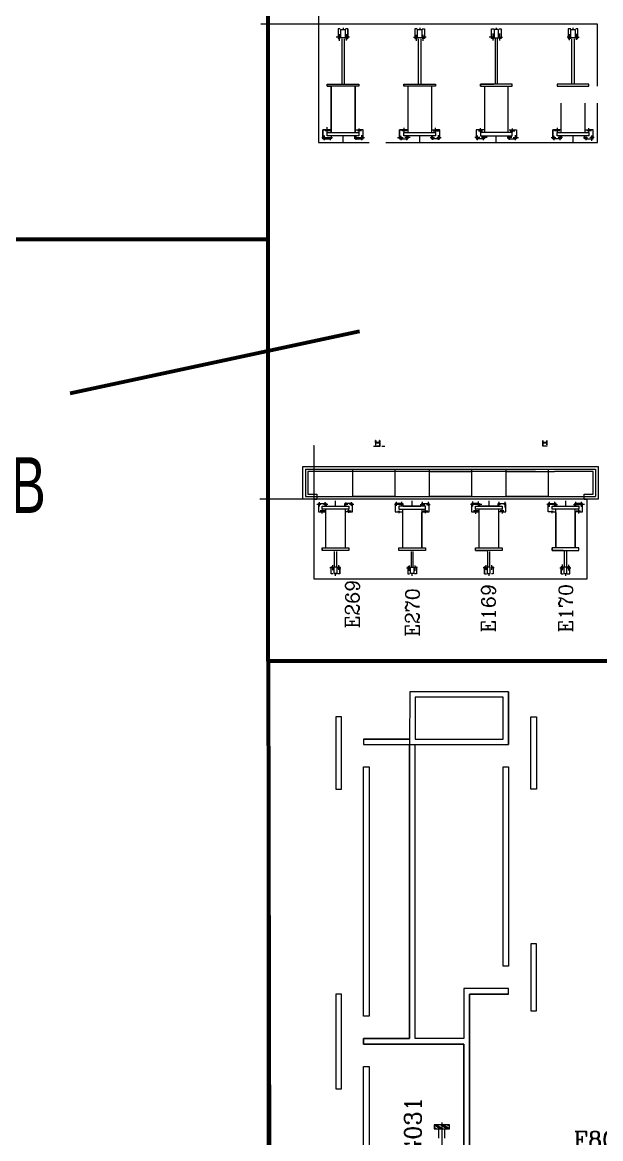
# Model space of a CAD drawing. Extents: x -57244 to 324435, y 15553 to 159369.
# Drawn here: x 9975 to 30726, y 47925 to 87991 of the extents above; entities that cross this region are included whole.
import ezdxf

# ---------------------------------------------------------------- set-up
doc = ezdxf.new("R2010")
doc.units = 0
doc.header["$LTSCALE"] = 2000
doc.header["$MEASUREMENT"] = 0
doc.linetypes.add('DASHDOT', pattern=[1, 0.5, -0.25, 0, -0.25])
doc.layers.add('AREE PDL', color=7, linetype='CONTINUOUS', lineweight=100)
doc.layers.add('BASE', color=253, linetype='CONTINUOUS')
doc.layers.add('SCRITTE', color=7, linetype='CONTINUOUS')
doc.styles.add('ROMANC', font='ROMANC', dxfattribs={"height": 0.2})
doc.styles.add('TXT', font='TXT', dxfattribs={"height": 0.2})

msp = doc.modelspace()

# ---------------------------------------------------------------- linework, layer by layer
at = {"layer": 'AREE PDL'}
for p, q in [((18795, 65061), (18797, 90066)), ((-17027, 80203), (18793, 80208)), ((11693, 74681), (22076, 76906)), ((32332, 65062), (18795, 65061)), ((18795, 65061), (18868, 24078))]:
    msp.add_line(p, q, dxfattribs=at)
at = {"layer": 'BASE', "linetype": 'Continuous'}
for p, q in [((18801, 96100), (18792, 84033)), ((20607, 87923), (18537, 87923)), ((21657, 87753), (21657, 87413)), ((24407, 87753), (24407, 87413)), ((27157, 87753), (27157, 87413)), ((29907, 87413), (29907, 87753)), ((21346, 87453), (21346, 87413)), ((21442, 87396), (21442, 85769)), ((21522, 87396), (21522, 85769)), ((24096, 87413), (24096, 87453)), ((24192, 85769), (24192, 87396)), ((24272, 87396), (24272, 85769)), ((26846, 87453), (26846, 87413)), ((26942, 87396), (26942, 85769)), ((27022, 85769), (27022, 87396)), ((29596, 87453), (29596, 87413)), ((29692, 85769), (29692, 87396)), ((29772, 87396), (29772, 85769)), ((23662, 85768), (23662, 85698)), ((29162, 85768), (29162, 85698)), ((20912, 85698), (21022, 85698)), ((21052, 84052), (21052, 85679)), ((21052, 85679), (21052, 84052)), ((21912, 85679), (21912, 84052)), ((21912, 84052), (21912, 85679)), ((22052, 85698), (21926, 85698)), ((23802, 85679), (23802, 84052)), ((24662, 85679), (24662, 84052)), ((26552, 85679), (26552, 84052)), ((27412, 84052), (27412, 85679)), ((29302, 85094), (29302, 84052)), ((30162, 85094), (30162, 84052)), ((30162, 85094), (30162, 84052)), ((30607, 83673), (30607, 85094)), ((22041, 84133), (22041, 84094)), ((22063, 84133), (22063, 84093)), ((22151, 83853), (22151, 83813)), ((24681, 83853), (24681, 83813)), ((24791, 84094), (24791, 84133)), ((27431, 83813), (27431, 83853)), ((27541, 84133), (27541, 84094)), ((27563, 84133), (27563, 84093)), ((30181, 83813), (30181, 83853)), ((30291, 84094), (30291, 84133)), ((30313, 84093), (30313, 84133)), ((28798, 72960), (28798, 72906)), ((22579, 72774), (22649, 72774)), ((22647, 72798), (22647, 72773)), ((22649, 72906), (22802, 72906)), ((22719, 72906), (22649, 72906)), ((22719, 72906), (22655, 72906)), ((22805, 72774), (22655, 72774)), ((22789, 72906), (22725, 72906)), ((22797, 72773), (22797, 72888)), ((28647, 72888), (28647, 72774)), ((28797, 72774), (28797, 72798)), ((20137, 71953), (22322, 71953)), ((20137, 71953), (20137, 70973)), ((22355, 71868), (21837, 71868)), ((28384, 71868), (23072, 71868)), ((28384, 71868), (23072, 71868)), ((23337, 71868), (23072, 71868)), ((23105, 71953), (28351, 71953)), ((23118, 72048), (28339, 72048)), ((23118, 72048), (29116, 72048)), ((23372, 71868), (23327, 71868)), ((24587, 71868), (26087, 71868)), ((26129, 71868), (26084, 71868)), ((27337, 71868), (29071, 71868)), ((29104, 71953), (30537, 71953)), ((30537, 71953), (30537, 70973)), ((20137, 70973), (30537, 70973)), ((20437, 70873), (18495, 70873)), ((30137, 70873), (20537, 70873)), ((20648, 70723), (20648, 70683)), ((20826, 70723), (20826, 70683)), ((20848, 70723), (20848, 70683)), ((23398, 70683), (23398, 70723)), ((23576, 70723), (23576, 70683)), ((23598, 70723), (23598, 70683)), ((23644, 70623), (24276, 70623)), ((26148, 70683), (26148, 70723)), ((26326, 70723), (26326, 70683)), ((26348, 70723), (26348, 70683)), ((27033, 70623), (26401, 70623)), ((28898, 70683), (28898, 70723)), ((29076, 70683), (29076, 70723)), ((29098, 70683), (29098, 70723)), ((20862, 69137), (20862, 70493)), ((20862, 69137), (20862, 70403)), ((21562, 70493), (21562, 69137)), ((21562, 70403), (21562, 69137)), ((23476, 70423), (23476, 70463)), ((23612, 70493), (23612, 69137)), ((24312, 70493), (24312, 69137)), ((24312, 69137), (24312, 70403)), ((26226, 70463), (26226, 70423)), ((26362, 69137), (26362, 70493)), ((27062, 70493), (27062, 69137)), ((28976, 70423), (28976, 70463)), ((29112, 69137), (29112, 70493)), ((29112, 70403), (29112, 69137)), ((29812, 69137), (29812, 70493)), ((29812, 70403), (29812, 69137)), ((20737, 69133), (20737, 69033)), ((21172, 68459), (21172, 69001)), ((21252, 69001), (21252, 68459)), ((21687, 69133), (21687, 69033)), ((23487, 69133), (23598, 69133)), ((23922, 69001), (23922, 68459)), ((24002, 68459), (24002, 69001)), ((26237, 69133), (26355, 69133)), ((26237, 69033), (26672, 69033)), ((26672, 68459), (26672, 69001)), ((26752, 68459), (26752, 69001)), ((27187, 69033), (26762, 69033)), ((27079, 69133), (27187, 69133)), ((29422, 69001), (29422, 68459)), ((29502, 69001), (29502, 68459)), ((21157, 68433), (21157, 68414)), ((21248, 68213), (21158, 68213)), ((21293, 68453), (21306, 68453)), ((21367, 68193), (21367, 68453)), ((24005, 68213), (23915, 68213)), ((26867, 68453), (26867, 68193)), ((29519, 68453), (29556, 68453)), ((29617, 68193), (29617, 68453)), ((27422, 63967), (24072, 63967)), ((27422, 63967), (27422, 62067)), ((22222, 62267), (23870, 62267)), ((22222, 62067), (23870, 62067)), ((24913, 48257), (24913, 47940)), ((25132, 47940), (25132, 48257))]:
    msp.add_line(p, q, dxfattribs=at)
at = {"layer": 'BASE', "linetype": 'DASHDOT'}
for p, q in [((21482, 87796), (21482, 87758)), ((24232, 87796), (24232, 87758)), ((26982, 87796), (26982, 87758)), ((29732, 87796), (29732, 87758)), ((21384, 87453), (21237, 87453)), ((21357, 87323), (21357, 87565)), ((21713, 87453), (21565, 87453)), ((21607, 87340), (21607, 87565)), ((24014, 87453), (24141, 87453)), ((24107, 87546), (24107, 87321)), ((24464, 87453), (24322, 87453)), ((24357, 87328), (24357, 87546)), ((26898, 87453), (26730, 87453)), ((26857, 87588), (26857, 87344)), ((27079, 87453), (27202, 87453)), ((27107, 87344), (27107, 87588)), ((29655, 87453), (29519, 87453)), ((29607, 87346), (29607, 87565)), ((29835, 87453), (29950, 87453)), ((29857, 87358), (29857, 87583)), ((20912, 84052), (20912, 84230)), ((22052, 84185), (22052, 84052)), ((23662, 84200), (23662, 84052)), ((24802, 84052), (24802, 84200)), ((26412, 84052), (26412, 84197)), ((27552, 84184), (27552, 84052)), ((29162, 84202), (29162, 84052)), ((30302, 84052), (30302, 84192)), ((20721, 83853), (20874, 83853)), ((20802, 83933), (20802, 83763)), ((21022, 84093), (20838, 84093)), ((20846, 83853), (21098, 83853)), ((21022, 83826), (21022, 83766)), ((21482, 83690), (21482, 83916)), ((21884, 83853), (22151, 83853)), ((21942, 83905), (21942, 83770)), ((22141, 84093), (21999, 84093)), ((22135, 83853), (22247, 83853)), ((22162, 83763), (22162, 83944)), ((23439, 83853), (23639, 83853)), ((23552, 83922), (23552, 83760)), ((23767, 84093), (23594, 84093)), ((23885, 83853), (23697, 83853)), ((23772, 83762), (23772, 83916)), ((24232, 83690), (24232, 83916)), ((24605, 83853), (24766, 83853)), ((24692, 83916), (24692, 83774)), ((24721, 84093), (24925, 84093)), ((24846, 83853), (24999, 83853)), ((24912, 83776), (24912, 83940)), ((26391, 83853), (26216, 83853)), ((26302, 83757), (26302, 83925)), ((26338, 84093), (26492, 84093)), ((26652, 83853), (26452, 83853)), ((26522, 83763), (26522, 83916)), ((26982, 83690), (26982, 83916)), ((27534, 83853), (27370, 83853)), ((27442, 83916), (27442, 83769)), ((27478, 84093), (27649, 84093)), ((27588, 83853), (27772, 83853)), ((27662, 83938), (27662, 83765)), ((28952, 83853), (29123, 83853)), ((29052, 83763), (29052, 83920)), ((29262, 84093), (29069, 84093)), ((29352, 83853), (29196, 83853)), ((29272, 83763), (29272, 83916)), ((29732, 83916), (29732, 83690)), ((30106, 83853), (30254, 83853)), ((30192, 83916), (30192, 83758)), ((30396, 84093), (30235, 84093)), ((30498, 83853), (30340, 83853)), ((30412, 83742), (30412, 83932)), ((20688, 70683), (20542, 70683)), ((20637, 70616), (20637, 70775)), ((20939, 70683), (20776, 70683)), ((20837, 70628), (20837, 70775)), ((21212, 70628), (21212, 70816)), ((21656, 70683), (21520, 70683)), ((21587, 70628), (21587, 70753)), ((21873, 70683), (21713, 70683)), ((21787, 70640), (21787, 70766)), ((23574, 70683), (23324, 70683)), ((23387, 70787), (23387, 70643)), ((23645, 70683), (23547, 70683)), ((23587, 70643), (23587, 70787)), ((23962, 70628), (23962, 70816)), ((24251, 70683), (24413, 70683)), ((24337, 70629), (24337, 70780)), ((24474, 70683), (24613, 70683)), ((24537, 70780), (24537, 70640)), ((26306, 70683), (26056, 70683)), ((26137, 70619), (26137, 70790)), ((26465, 70683), (26297, 70683)), ((26337, 70628), (26337, 70790)), ((26712, 70816), (26712, 70628)), ((27135, 70683), (27049, 70683)), ((27087, 70628), (27087, 70787)), ((27316, 70683), (27253, 70683)), ((27287, 70784), (27287, 70584)), ((29080, 70683), (28794, 70683)), ((28887, 70603), (28887, 70776)), ((29047, 70683), (29172, 70683)), ((29087, 70628), (29087, 70776)), ((29462, 70816), (29462, 70628)), ((29756, 70683), (30003, 70683)), ((29837, 70628), (29837, 70776)), ((30144, 70683), (30003, 70683)), ((30037, 70600), (30037, 70776)), ((20827, 70463), (20660, 70463)), ((20737, 70365), (20737, 70493)), ((21628, 70463), (21775, 70463)), ((21687, 70387), (21687, 70493)), ((23487, 70403), (23487, 70376)), ((24359, 70463), (24529, 70463)), ((24437, 70377), (24437, 70493)), ((26326, 70463), (26166, 70463)), ((26237, 70493), (26237, 70353)), ((27251, 70463), (27118, 70463)), ((27187, 70493), (27187, 70366)), ((28987, 70372), (28987, 70403)), ((29842, 70463), (30006, 70463)), ((29937, 70360), (29937, 70493)), ((29357, 68334), (29357, 68534)), ((29567, 68516), (29567, 68322)), ((21113, 68413), (21006, 68413)), ((21107, 68508), (21107, 68323)), ((21212, 68128), (21212, 68188)), ((21293, 68413), (21401, 68413)), ((21317, 68507), (21317, 68336)), ((23756, 68413), (23870, 68413)), ((23857, 68500), (23857, 68309)), ((23962, 68128), (23962, 68188)), ((24151, 68413), (24050, 68413)), ((24067, 68309), (24067, 68500)), ((26627, 68413), (26506, 68413)), ((26607, 68503), (26607, 68335)), ((26712, 68188), (26712, 68128)), ((26901, 68413), (26807, 68413)), ((26817, 68341), (26817, 68503)), ((29256, 68413), (29384, 68413)), ((29462, 68188), (29462, 68128)), ((29519, 68413), (29651, 68413)), ((25026, 48509), (25026, 46555))]:
    msp.add_line(p, q, dxfattribs=at)
at = {"layer": 'BASE', "linetype": 'Continuous'}
for points in [[(20607, 89338), (20607, 89356), (20607, 87923)], [(30607, 85694), (30607, 87923), (20607, 87923), (20607, 83673), (22425, 83673)], [(30607, 85694), (30607, 87923), (20607, 87923), (20607, 83673)], [(21384, 87753), (21307, 87753), (21307, 87413), (21346, 87413), (21346, 87453)], [(21618, 87453), (21618, 87413), (21657, 87413), (21657, 87753), (21565, 87753)], [(24141, 87753), (24057, 87753), (24057, 87413), (24096, 87413), (24096, 87453)], [(24322, 87753), (24407, 87753), (24407, 87413), (24368, 87413), (24368, 87453)], [(26846, 87453), (26846, 87413), (26807, 87413), (26807, 87753), (26898, 87753)], [(27079, 87753), (27157, 87753), (27157, 87413), (27118, 87413), (27118, 87453)], [(29655, 87753), (29557, 87753), (29557, 87413), (29596, 87413), (29596, 87453)], [(29868, 87453), (29868, 87413), (29907, 87413), (29907, 87753), (29835, 87753)], [(21384, 87413), (21368, 87413), (21368, 87453)], [(21565, 87413), (21596, 87413), (21596, 87453)], [(24118, 87453), (24118, 87413), (24141, 87413)], [(24346, 87453), (24346, 87413), (24322, 87413)], [(26868, 87453), (26868, 87413), (26898, 87413)], [(27079, 87413), (27096, 87413), (27096, 87453)], [(29655, 87413), (29618, 87413), (29618, 87453)], [(29835, 87413), (29846, 87413), (29846, 87453)], [(26412, 85698), (26412, 85768), (26898, 85768)], [(27552, 85698), (27552, 85768), (27033, 85768)], [(23012, 83673), (30607, 83673), (30607, 85094)], [(20901, 84093), (20901, 84133), (20762, 84133), (20762, 83813), (20791, 83813), (20791, 83853)], [(20791, 83853), (20791, 83813), (20762, 83813), (20762, 84133), (20901, 84133)], [(20813, 83853), (20813, 83813), (21011, 83813), (21011, 83853)], [(20813, 83853), (20813, 83813), (21011, 83813), (21011, 83853)], [(21022, 84133), (20923, 84133), (20923, 84093)], [(20923, 84093), (20923, 84133), (21022, 84133)], [(21062, 83916), (21062, 83813), (21033, 83813), (21033, 83853)], [(21062, 83916), (21062, 83813), (21033, 83813), (21033, 83853)], [(21931, 83853), (21931, 83813), (21902, 83813), (21902, 83916)], [(21926, 84133), (22041, 84133), (22041, 84094)], [(21953, 83852), (21953, 83813), (22151, 83813), (22151, 83853)], [(22173, 83853), (22173, 83813), (22202, 83813), (22202, 84133), (22063, 84133), (22063, 84093)], [(23651, 84093), (23651, 84133), (23512, 84133), (23512, 83813), (23541, 83813), (23541, 83853)], [(23541, 83853), (23541, 83813), (23512, 83813), (23512, 84133), (23651, 84133)], [(23563, 83853), (23563, 83813), (23761, 83813), (23761, 83853)], [(23563, 83853), (23563, 83813), (23761, 83813), (23761, 83853)], [(23673, 84093), (23673, 84133), (23779, 84133)], [(23779, 84133), (23673, 84133), (23673, 84093)], [(23812, 83916), (23812, 83813), (23783, 83813)], [(23783, 83853), (23783, 83813), (23812, 83813), (23812, 83916)], [(24652, 83916), (24652, 83813), (24681, 83813), (24681, 83853)], [(24683, 84133), (24791, 84133), (24791, 84094)], [(24901, 83853), (24901, 83813), (24703, 83813), (24703, 83852)], [(24923, 83853), (24923, 83813), (24952, 83813), (24952, 84133), (24813, 84133), (24813, 84093)], [(26401, 84133), (26262, 84133), (26262, 83813), (26291, 83813), (26291, 83853)], [(26401, 84093), (26401, 84133), (26262, 84133), (26262, 83813), (26291, 83813), (26291, 83853)], [(26511, 83853), (26511, 83813), (26313, 83813), (26313, 83853)], [(26511, 83853), (26511, 83813), (26313, 83813), (26313, 83853)], [(26536, 84133), (26423, 84133), (26423, 84093)], [(26536, 84133), (26423, 84133), (26423, 84093)], [(26562, 83916), (26562, 83813), (26533, 83813)], [(26562, 83916), (26562, 83813), (26533, 83813), (26533, 83853)], [(27431, 83853), (27431, 83813), (27402, 83813), (27402, 83916)], [(27440, 84133), (27541, 84133), (27541, 84094)], [(27453, 83852), (27453, 83813), (27651, 83813), (27651, 83853)], [(27563, 84093), (27563, 84133), (27702, 84133), (27702, 83813), (27673, 83813), (27673, 83853)], [(29041, 83853), (29041, 83813), (29012, 83813), (29012, 84133), (29151, 84133), (29151, 84093)], [(29151, 84133), (29012, 84133), (29012, 83813), (29041, 83813), (29041, 83853)], [(29261, 83853), (29261, 83813), (29063, 83813), (29063, 83853)], [(29261, 83853), (29261, 83813), (29063, 83813), (29063, 83853)], [(29293, 84133), (29173, 84133), (29173, 84093)], [(29293, 84133), (29173, 84133), (29173, 84093)], [(29312, 83916), (29312, 83813), (29283, 83813)], [(29312, 83916), (29312, 83813), (29283, 83813), (29283, 83853)], [(30181, 83853), (30181, 83813), (30152, 83813), (30152, 83916)], [(30197, 84133), (30291, 84133), (30291, 84094)], [(30203, 83852), (30203, 83813), (30401, 83813), (30401, 83853)], [(30423, 83853), (30423, 83813), (30452, 83813), (30452, 84133), (30313, 84133), (30313, 84093)], [(22646, 72906), (22646, 72983), (22655, 72983), (22655, 72906), (22789, 72906), (22789, 72983), (22798, 72983), (22798, 72906)], [(28646, 72906), (28798, 72906), (28798, 72906), (28798, 72960)], [(28798, 72906), (28798, 72983), (28789, 72983), (28789, 72906)], [(20437, 72786), (20437, 72804), (20437, 70873)], [(22797, 72773), (22797, 72888), (22797, 72773), (22647, 72773), (22647, 72798)], [(22875, 72774), (22882, 72774), (22980, 72774)], [(28797, 72798), (28797, 72774), (28647, 72774), (28647, 72888)], [(22355, 71868), (20217, 71868), (20217, 71053), (20537, 71053), (20537, 70873), (20037, 70873), (20037, 72048), (22308, 72048)], [(23072, 71868), (20217, 71868), (20217, 71053), (20537, 71053), (20537, 70873), (20037, 70873), (20037, 72048), (23118, 72048)], [(23105, 71953), (23337, 71953), (23337, 70973), (21837, 70973), (21837, 71953), (23105, 71953)], [(28837, 71953), (28837, 70973), (27337, 70973), (27337, 71953), (29104, 71953)], [(29116, 72048), (30637, 72048), (30637, 70873), (30137, 70873), (30137, 71053), (30457, 71053), (30457, 71868), (29071, 71868)], [(29116, 72048), (30637, 72048), (30637, 70873), (30137, 70873), (30137, 71053), (30457, 71053), (30457, 71868), (29071, 71868)], [(30237, 68023), (30237, 70873), (20437, 70873), (20437, 68023)], [(20537, 70873), (20537, 70873), (20437, 70873), (20537, 70873), (20537, 70873), (20537, 70873), (20480, 70873)], [(20537, 70900), (20537, 70873), (20480, 70873)], [(20626, 70683), (20626, 70723), (20597, 70723), (20597, 70423), (20726, 70423), (20726, 70463)], [(20648, 70683), (20648, 70723), (20826, 70723), (20826, 70683)], [(20877, 70719), (20877, 70723), (20848, 70723), (20848, 70719)], [(20848, 70683), (20848, 70723), (20877, 70723), (20877, 70628)], [(21576, 70683), (21576, 70723), (21547, 70723), (21547, 70628)], [(21547, 70628), (21547, 70723), (21576, 70723), (21576, 70683)], [(21776, 70683), (21776, 70723), (21598, 70723), (21598, 70683)], [(21776, 70723), (21598, 70723), (21598, 70683)], [(21698, 70423), (21827, 70423), (21827, 70723), (21798, 70723), (21798, 70683)], [(21698, 70463), (21698, 70423), (21827, 70423), (21827, 70723), (21798, 70723), (21798, 70683)], [(21827, 70719), (21827, 70723), (21798, 70723), (21798, 70719)], [(23376, 70683), (23376, 70723), (23347, 70723), (23347, 70423), (23476, 70423), (23476, 70463)], [(23576, 70683), (23576, 70723), (23398, 70723), (23398, 70683)], [(23598, 70683), (23598, 70723), (23627, 70723), (23627, 70628)], [(24326, 70683), (24326, 70723), (24297, 70723), (24297, 70628)], [(24326, 70683), (24326, 70723), (24297, 70723), (24297, 70628)], [(24348, 70683), (24348, 70723), (24526, 70723), (24526, 70683)], [(24348, 70683), (24348, 70723), (24526, 70723), (24526, 70683)], [(24448, 70463), (24448, 70423), (24577, 70423), (24577, 70723), (24548, 70723), (24548, 70683)], [(24448, 70463), (24448, 70423), (24577, 70423), (24577, 70723), (24548, 70723), (24548, 70683)], [(26126, 70719), (26126, 70723), (26097, 70723), (26097, 70719)], [(26126, 70683), (26126, 70723), (26097, 70723), (26097, 70423), (26226, 70423), (26226, 70463)], [(26326, 70683), (26326, 70723), (26148, 70723), (26148, 70683)], [(26348, 70683), (26348, 70723), (26377, 70723), (26377, 70628)], [(27047, 70628), (27047, 70723), (27076, 70723), (27076, 70683)], [(27076, 70723), (27047, 70723), (27047, 70628)], [(27098, 70683), (27098, 70723), (27276, 70723), (27276, 70683)], [(27098, 70683), (27098, 70723), (27276, 70723)], [(27198, 70463), (27198, 70423), (27327, 70423), (27327, 70723), (27298, 70723), (27298, 70683)], [(27198, 70463), (27198, 70423), (27327, 70423), (27327, 70723), (27298, 70723), (27298, 70683)], [(28876, 70719), (28876, 70723), (28847, 70723), (28847, 70719)], [(28976, 70463), (28976, 70423), (28847, 70423), (28847, 70723), (28876, 70723), (28876, 70683)], [(28898, 70683), (28898, 70723), (29076, 70723), (29076, 70683)], [(29127, 70628), (29127, 70723), (29098, 70723), (29098, 70683)], [(29826, 70683), (29826, 70723), (29797, 70723), (29797, 70628)], [(29797, 70628), (29797, 70723), (29826, 70723), (29826, 70683)], [(29848, 70683), (29848, 70723), (30026, 70723)], [(30026, 70683), (30026, 70723), (29848, 70723), (29848, 70683)], [(29948, 70423), (30077, 70423), (30077, 70723), (30048, 70723), (30048, 70683)], [(29948, 70463), (29948, 70423), (30077, 70423), (30077, 70723), (30048, 70723), (30048, 70683)], [(30137, 70900), (30137, 70873), (30242, 70873)], [(20748, 70463), (20748, 70423), (20841, 70423)], [(21676, 70463), (21676, 70423), (21565, 70423)], [(21676, 70463), (21676, 70423), (21565, 70423)], [(23498, 70463), (23498, 70423), (23598, 70423)], [(24426, 70463), (24426, 70423), (24322, 70423)], [(24322, 70423), (24426, 70423), (24426, 70463)], [(26248, 70463), (26248, 70423), (26355, 70423)], [(27176, 70463), (27176, 70423), (27079, 70423)], [(27176, 70463), (27176, 70423), (27079, 70423)], [(28998, 70463), (28998, 70423), (29112, 70423)], [(29926, 70463), (29926, 70423), (29835, 70423)], [(29926, 70463), (29926, 70423), (29835, 70423)], [(24322, 69133), (24437, 69133), (24437, 69033)], [(29384, 69033), (28987, 69033), (28987, 69133)], [(29519, 69033), (29937, 69033), (29937, 69133)], [(21113, 68193), (21057, 68193), (21057, 68453), (21096, 68453), (21096, 68413)], [(21057, 68193), (21057, 68453), (21096, 68453), (21096, 68413)], [(21328, 68413), (21328, 68453), (21328, 68453), (21367, 68453), (21367, 68193), (21293, 68193)], [(21293, 68453), (21306, 68453), (21306, 68413)], [(21328, 68453), (21328, 68453), (21328, 68453)], [(23846, 68413), (23846, 68453), (23807, 68453), (23807, 68193), (23870, 68193)], [(23846, 68413), (23846, 68453), (23807, 68453), (23807, 68193)], [(23870, 68453), (23868, 68453), (23868, 68413)], [(23868, 68413), (23868, 68453), (23870, 68453)], [(24078, 68413), (24078, 68453), (24078, 68453), (24117, 68453), (24117, 68193), (24050, 68193)], [(24050, 68453), (24056, 68453), (24056, 68413)], [(24050, 68453), (24056, 68453), (24056, 68413)], [(24078, 68413), (24078, 68453), (24078, 68453), (24117, 68453), (24117, 68193)], [(26557, 68193), (26557, 68453), (26596, 68453)], [(26596, 68413), (26596, 68453), (26557, 68453), (26557, 68193), (26627, 68193)], [(26627, 68453), (26618, 68453), (26618, 68413)], [(26627, 68453), (26618, 68453), (26618, 68413)], [(26828, 68413), (26828, 68453), (26828, 68453), (26867, 68453), (26867, 68193), (26807, 68193)], [(26828, 68453), (26828, 68453), (26828, 68453)], [(29346, 68413), (29346, 68453), (29307, 68453), (29307, 68193), (29384, 68193)], [(29307, 68193), (29307, 68453), (29346, 68453)], [(29384, 68453), (29368, 68453), (29368, 68413)], [(29368, 68413), (29368, 68453), (29384, 68453)], [(29519, 68453), (29556, 68453), (29556, 68413)], [(29519, 68193), (29617, 68193), (29617, 68453), (29578, 68453), (29578, 68453), (29578, 68413)], [(29578, 68453), (29578, 68453), (29578, 68453)], [(27222, 63767), (24072, 63767), (24072, 62267), (27222, 62267)], [(23870, 62267), (22222, 62267), (22222, 62067), (23870, 62067)], [(23872, 62041), (23872, 51517), (22222, 51517), (22222, 51317), (25822, 51317), (25822, 45319)], [(25822, 45319), (25822, 51317), (22222, 51317), (22222, 51517), (23872, 51517), (23872, 62041)], [(26022, 45319), (26022, 53117), (27422, 53117), (27422, 53317), (25822, 53317), (25822, 51517), (24072, 51517), (24072, 62041)], [(27422, 53317), (25822, 53317), (25822, 51517), (24072, 51517), (24072, 62041)], [(27422, 53117), (26022, 53117), (26022, 45319)]]:
    msp.add_lwpolyline(points, dxfattribs=at)
for points in [[(21407, 87733), (21557, 87733), (21557, 87433), (21407, 87433)], [(24157, 87733), (24307, 87733), (24307, 87433), (24157, 87433)], [(27057, 87733), (26907, 87733), (26907, 87433), (27057, 87433)], [(29807, 87733), (29807, 87433), (29657, 87433), (29657, 87733)], [(22052, 85768), (22052, 85698), (20912, 85698), (20912, 85768)], [(24802, 85768), (24802, 85698), (23662, 85698), (23662, 85768)], [(27552, 85698), (27552, 85768), (26412, 85768), (26412, 85698)], [(29162, 85768), (29162, 85698), (30302, 85698), (30302, 85768)], [(20912, 84033), (22052, 84033), (22052, 83923), (20912, 83923)], [(23662, 84033), (24802, 84033), (24802, 83923), (23662, 83923)], [(26412, 83923), (27552, 83923), (27552, 84033), (26412, 84033)], [(29162, 83923), (29162, 84033), (30302, 84033), (30302, 83923)], [(24587, 70973), (24587, 71953), (26087, 71953), (26087, 70973)], [(20437, 68023), (30237, 68023), (30237, 70873), (20437, 70873)], [(21687, 70623), (21687, 70523), (20737, 70523), (20737, 70623)], [(23487, 70523), (24437, 70523), (24437, 70623), (23487, 70623)], [(27187, 70623), (27187, 70523), (26237, 70523), (26237, 70623)], [(28987, 70623), (29937, 70623), (29937, 70523), (28987, 70523)], [(30237, 70873), (30137, 70873)], [(21687, 69033), (20737, 69033), (20737, 69133), (21687, 69133)], [(24437, 69133), (24437, 69033), (23487, 69033), (23487, 69133)], [(26237, 69033), (26237, 69133), (27187, 69133), (27187, 69033)], [(28987, 69033), (29937, 69033), (29937, 69133), (28987, 69133)], [(21267, 68433), (21157, 68433), (21157, 68213), (21267, 68213)], [(23907, 68433), (24017, 68433), (24017, 68213), (23907, 68213)], [(26657, 68433), (26657, 68213), (26767, 68213), (26767, 68433)], [(29517, 68213), (29517, 68433), (29407, 68433), (29407, 68213)], [(23873, 63967), (23872, 62067), (27422, 62067), (27422, 63967)], [(27222, 62267), (27222, 63767), (24072, 63767), (24072, 62267)], [(21422, 63067), (21222, 63067), (21222, 60467), (21422, 60467)], [(28422, 60467), (28222, 60467), (28222, 63067), (28422, 63067)], [(22422, 61267), (22422, 52317), (22222, 52317), (22222, 61267)], [(22222, 61267), (22422, 61267), (22422, 52317), (22222, 52317)], [(27422, 61267), (27422, 54117), (27222, 54117), (27222, 61267)], [(27222, 54117), (27222, 61267), (27422, 61267), (27422, 54117)], [(28222, 52517), (28422, 52517), (28422, 54917), (28222, 54917)], [(21222, 53117), (21222, 49717), (21422, 49717), (21422, 53117)], [(22422, 50517), (22422, 46117), (22222, 46117), (22222, 50517)], [(22222, 46117), (22222, 50517), (22422, 50517), (22422, 46117)]]:
    msp.add_lwpolyline(points, close=True, dxfattribs=at)
at = {"layer": 'BASE', "linetype": 'Continuous', "const_width": 100}
msp.add_lwpolyline([(18792, 84033), (18801, 24078)], dxfattribs=at)
at = {"layer": 'BASE', "linetype": 'Continuous'}
msp.add_point((20437, 70873), dxfattribs=at)

# ---------------------------------------------------------------- texts
at = {"layer": 'BASE', "linetype": 'Continuous', "style": 'ROMANC'}
for s, height, p in [('E269', 500, (22076, 66244)), ('E169', 500, (26951, 66091)), ('E170', 500, (29723, 66094)), ('E270', 500, (24222, 65944)), ('FCOG031', 598, (24289, 45680))]:
    msp.add_text(s, height=height, rotation=90, dxfattribs=at).set_placement(p)
msp.add_text('F80', height=598, dxfattribs=at).set_placement((29754, 47586))
at = {"layer": 'SCRITTE', "color": 7, "linetype": 'Continuous', "style": 'TXT', "width": 0.7}
msp.add_text('RAFFREDDAMENTO ACQUA ISAB', height=2000, dxfattribs=at).set_placement((-19348, 70382))

# ---------------------------------------------------------------- meshes
at = {"layer": 'BASE', "linetype": 'Continuous'}
mesh = msp.add_polyface(dxfattribs=at)
corners = [(22646, 72823), (22655, 72823), (22646, 72829), (22655, 72900), (22646, 72906), (22665, 72900), (22646, 72912), (22655, 72906), (22789, 72823), (22665, 72900), (22646, 72912), (22655, 72906), (22656, 72906), (22798, 72823), (22789, 72829), (22674, 72900), (22646, 72917), (22655, 72912), (22665, 72906), (22798, 72889), (22789, 72894), (22780, 72900), (22646, 72983), (22655, 72977), (22771, 72906), (22798, 72894), (22789, 72900), (22789, 72900), (22655, 72983), (22780, 72906), (22798, 72894), (22789, 72900), (22780, 72906), (22789, 72906), (22798, 72900), (22789, 72906), (22789, 72983), (22798, 72977), (22798, 72983)]
mesh.append_faces([[corners[k] for k in face] for face in [(0, 0, 1, 2), (2, 1, 3, 4), (4, 3, 5, 6), (6, 7, 11, 10), (7, 5, 9, 12), (10, 11, 17, 16), (12, 9, 15, 18), (8, 8, 13, 14), (16, 17, 23, 22), (18, 15, 21, 24), (14, 13, 19, 20), (22, 23, 28, 28), (24, 21, 27, 29), (20, 19, 25, 26), (29, 27, 31, 32), (26, 25, 30, 31), (32, 30, 34, 35), (33, 34, 37, 36), (36, 37, 38, 38)]], dxfattribs={"vtx0": -1, "vtx2": -1})
mesh = msp.add_polyface(dxfattribs=at)
corners = [(22646, 72823), (22655, 72823), (22646, 72829), (22655, 72900), (22646, 72906), (22665, 72900), (22646, 72912), (22655, 72906), (22789, 72823), (22665, 72900), (22646, 72912), (22655, 72906), (22656, 72906), (22798, 72823), (22789, 72829), (22674, 72900), (22646, 72917), (22655, 72912), (22665, 72906), (22798, 72889), (22789, 72894), (22780, 72900), (22646, 72983), (22655, 72977), (22771, 72906), (22798, 72894), (22789, 72900), (22789, 72900), (22655, 72983), (22780, 72906), (22798, 72894), (22789, 72900), (22780, 72906), (22789, 72906), (22798, 72900), (22789, 72906), (22789, 72983), (22798, 72977), (22798, 72983)]
mesh.append_faces([[corners[k] for k in face] for face in [(0, 0, 1, 2), (2, 1, 3, 4), (4, 3, 5, 6), (6, 7, 11, 10), (7, 5, 9, 12), (10, 11, 17, 16), (12, 9, 15, 18), (8, 8, 13, 14), (16, 17, 23, 22), (18, 15, 21, 24), (14, 13, 19, 20), (22, 23, 28, 28), (24, 21, 27, 29), (20, 19, 25, 26), (29, 27, 31, 32), (26, 25, 30, 31), (32, 30, 34, 35), (33, 34, 37, 36), (36, 37, 38, 38)]], dxfattribs={"vtx0": -1, "vtx2": -1})
mesh = msp.add_polyface(dxfattribs=at)
corners = [(28646, 72823), (28646, 72829), (28655, 72823), (28646, 72906), (28655, 72900), (28655, 72906), (28646, 72912), (28665, 72900), (28789, 72823), (28656, 72906), (28655, 72906), (28646, 72912), (28665, 72900), (28789, 72823), (28798, 72823), (28665, 72906), (28655, 72912), (28646, 72917), (28674, 72900), (28789, 72829), (28798, 72889), (28771, 72906), (28655, 72977), (28646, 72983), (28780, 72900), (28789, 72894), (28798, 72894), (28780, 72906), (28655, 72983), (28789, 72900), (28789, 72900), (28798, 72894), (28780, 72906), (28789, 72900), (28798, 72900), (28789, 72906), (28798, 72977), (28789, 72983), (28798, 72983)]
mesh.append_faces([[corners[k] for k in face] for face in [(0, 0, 2, 1), (1, 2, 4, 3), (3, 4, 7, 6), (6, 5, 10, 11), (5, 7, 12, 9), (11, 10, 16, 17), (9, 12, 18, 15), (8, 13, 14, 19), (17, 16, 22, 23), (15, 18, 24, 21), (19, 14, 20, 25), (23, 22, 28, 28), (21, 24, 29, 27), (25, 20, 26, 30), (27, 29, 33, 32), (30, 26, 31, 33), (32, 31, 34, 35), (35, 34, 36, 37), (37, 36, 38, 38)]], dxfattribs={"vtx0": -1, "vtx2": -1})
mesh = msp.add_polyface(dxfattribs=at)
corners = [(28646, 72823), (28646, 72829), (28655, 72823), (28646, 72906), (28655, 72900), (28655, 72906), (28646, 72912), (28665, 72900), (28789, 72823), (28656, 72906), (28655, 72906), (28646, 72912), (28665, 72900), (28789, 72823), (28798, 72823), (28665, 72906), (28655, 72912), (28646, 72917), (28674, 72900), (28789, 72829), (28798, 72889), (28771, 72906), (28655, 72977), (28646, 72983), (28780, 72900), (28789, 72894), (28798, 72894), (28780, 72906), (28655, 72983), (28789, 72900), (28789, 72900), (28798, 72894), (28780, 72906), (28789, 72900), (28798, 72900), (28789, 72906), (28798, 72977), (28789, 72983), (28798, 72983)]
mesh.append_faces([[corners[k] for k in face] for face in [(0, 0, 2, 1), (1, 2, 4, 3), (3, 4, 7, 6), (6, 5, 10, 11), (5, 7, 12, 9), (11, 10, 16, 17), (9, 12, 18, 15), (8, 13, 14, 19), (17, 16, 22, 23), (15, 18, 24, 21), (19, 14, 20, 25), (23, 22, 28, 28), (21, 24, 29, 27), (25, 20, 26, 30), (27, 29, 33, 32), (30, 26, 31, 33), (32, 31, 34, 35), (35, 34, 36, 37), (37, 36, 38, 38)]], dxfattribs={"vtx0": -1, "vtx2": -1})
mesh = msp.add_polyface(dxfattribs=at)
corners = [(24746, 48281), (24827, 48281), (24746, 48332), (24974, 48281), (24746, 48423), (25022, 48281), (24794, 48423), (25055, 48281), (24827, 48423), (25218, 48281), (24990, 48423), (25022, 48423), (25250, 48281), (25022, 48423), (25071, 48423), (25298, 48281), (25218, 48423), (25298, 48372), (25298, 48423)]
mesh.append_faces([[corners[k] for k in face] for face in [(0, 0, 1, 2), (2, 1, 3, 4), (4, 3, 5, 6), (6, 5, 7, 8), (8, 7, 9, 10), (10, 9, 12, 13), (11, 12, 15, 14), (14, 15, 17, 16), (16, 17, 18, 18)]], dxfattribs={"vtx0": -1, "vtx2": -1})

doc.saveas('drawing.dxf')
